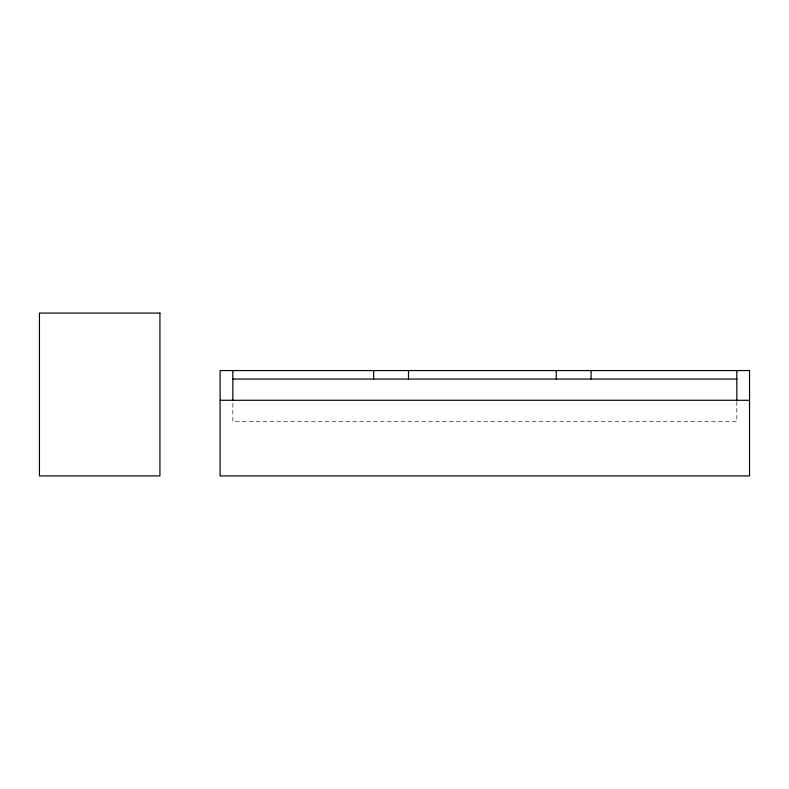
<?xml version="1.0" encoding="UTF-8"?>
<svg xmlns="http://www.w3.org/2000/svg" width="789" height="789" viewBox="0 0 789 789"><rect width="100%" height="100%" fill="white"/><g stroke="black" fill="none" stroke-linecap="round" stroke-linejoin="round"><path stroke-width="0.59" stroke-dasharray="3.94 2.96" d="M736.818 401.463L736.818 421.513L232.844 421.513L232.844 400.279"/><path stroke-width="1.18" d="M232.844 379.055L736.818 379.055M220.111 400.279L749.55 400.279M736.818 370.564L736.818 400.279M591.079 370.564L591.079 379.055M556.235 370.564L556.235 379.055M408.485 370.564L408.485 379.055M373.651 370.564L373.651 379.055M232.844 370.564L232.844 400.279M159.93 313.075L39.45 313.075L39.45 475.925L159.93 475.925L159.93 313.075M749.55 370.564L220.111 370.564L220.111 475.925L749.55 475.925L749.55 370.564"/></g></svg>
